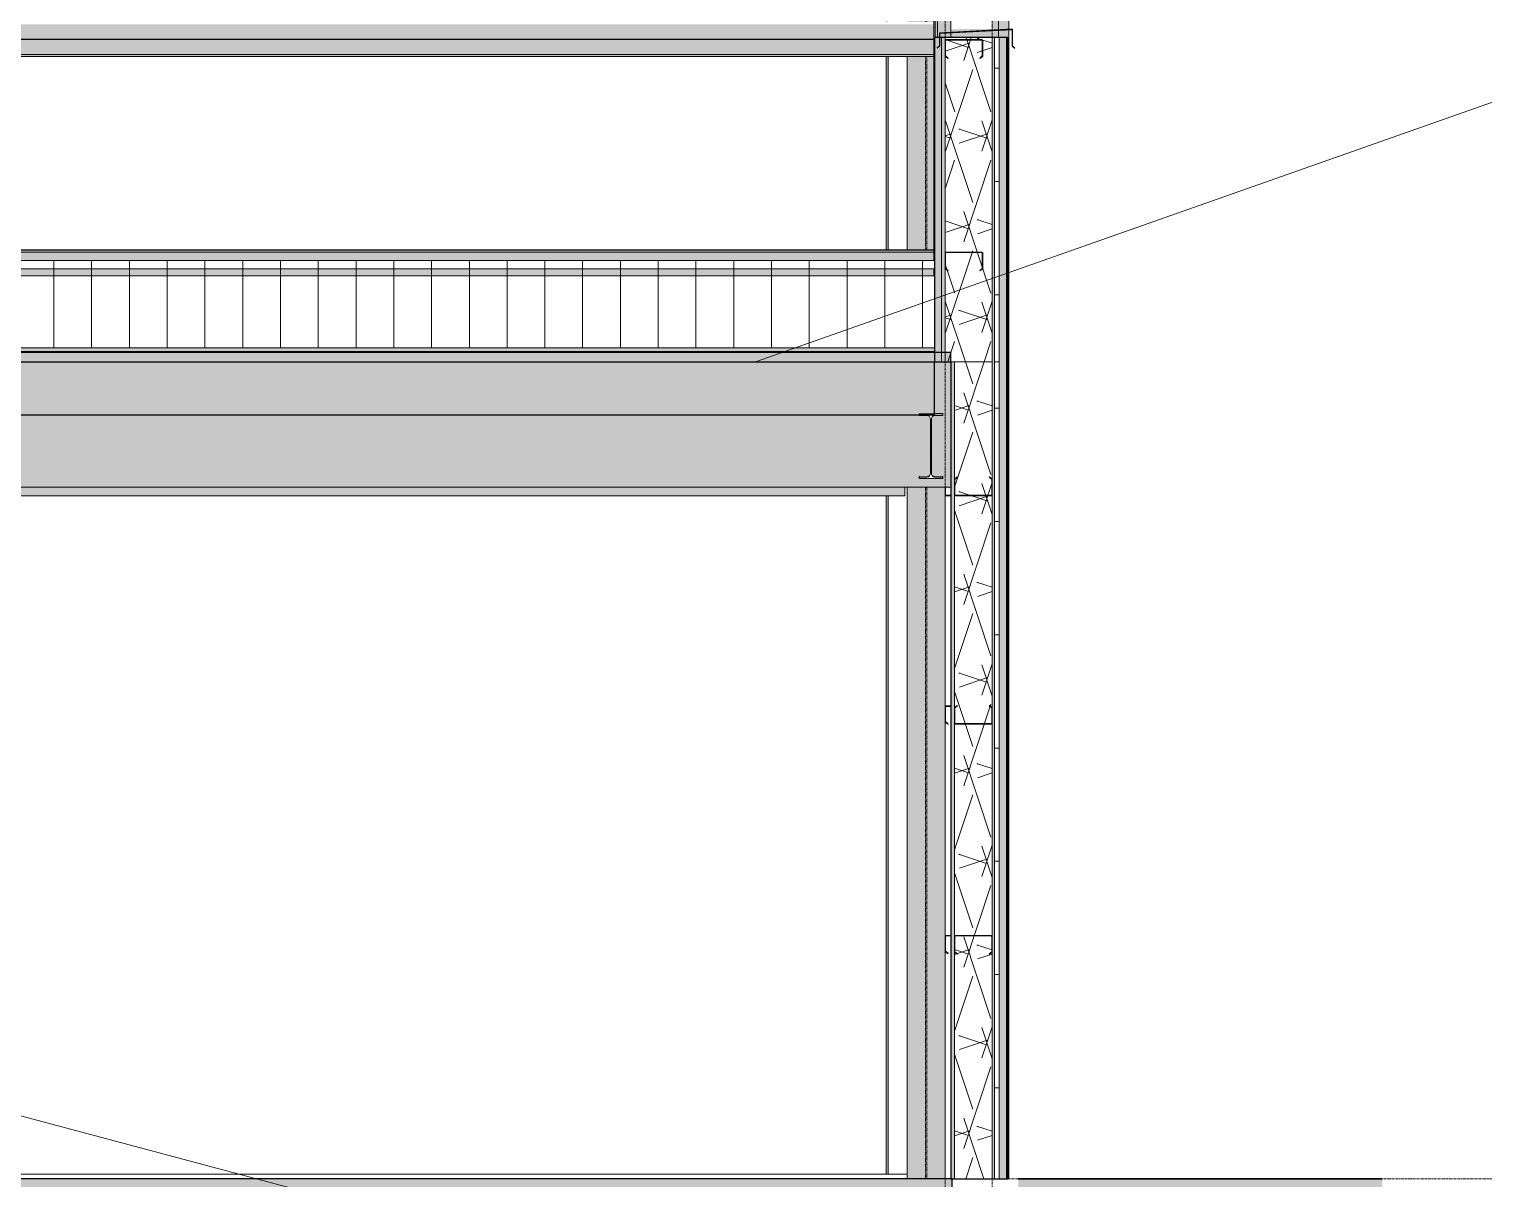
# Model space of a CAD drawing. Header units: inches. Extents: x -23445 to -32, y -314 to 853.
# Drawn here: x -1173.9 to -865.8, y 0 to 243.5 of the extents above; entities that cross this region are included whole.
import ezdxf

# ---------------------------------------------------------------- set-up
doc = ezdxf.new("R2010")
doc.units = ezdxf.units.IN
doc.header["$MEASUREMENT"] = 0
doc.linetypes.add('Grid Line 1_2_', pattern=[0.875, 0.5, -0.125, 0.125, -0.125])
doc.linetypes.add('Hidden 1_8_', pattern=[0.1875, 0.125, -0.0625])
for name, color, linetype, lineweight in [('A-ANNO-IDEN', 131, 'Continuous', 9), ('A-CLNG', 13, 'Continuous', 9), ('A-CLNG-PATT', 13, 'Continuous', 9), ('A-FLOR', 192, 'Continuous', 9), ('A-FLOR-LEVL', 51, 'Continuous', 9), ('A-FLOR-PATT', 8, 'Continuous', 25), ('A-GLAZ-CWMG', 51, 'Continuous', 9), ('A-ROOF', 132, 'Continuous', 9), ('A-ROOF-PATT', 132, 'Continuous', 9), ('A-WALL', 113, 'Continuous', 9), ('A-WALL-PATT', 111, 'Continuous', 25), ('C-TOPO', 7, 'Continuous', 9), ('I-WALL', 2, 'Continuous', 9), ('S-BEAM', 12, 'Continuous', 9), ('S-COLS', 52, 'Continuous', 9), ('S-GRID', 1, 'Continuous', 9)]:
    doc.layers.add(name, color=color, linetype=linetype, lineweight=lineweight)
pattern_1 = [(45, (-5032.996, 67.247), (-19.00703, 19.00703), []), (45, (-5032.996, 96.047), (-19.00703, 19.00703), [])]
pattern_2 = [(0, (-5032.996, 67.247), (0, 24), []), (90, (-5032.996, 67.247), (-24, 1e-15), [])]
pattern_3 = [(161.57, (-5032.036, 68.207), (-7.6802237, -0.0009796), [0, -54.643, 6.067, 0]), (18.43, (-5033.956, 68.207), (-7.6802237, 0.0009796), [0, -54.643, 6.067, 0]), (108.43, (-5032.036, 68.207), (3.8382953, -19.2013653), [18.211, -42.499]), (71.57, (-5033.956, 68.207), (3.8382953, 19.2013653), [18.211, -42.499])]

# ---------------------------------------------------------------- blocks, each defined once
blk = doc.blocks.new('Struct_Xcel_Sports Complex_rvt-5-Building Section - East_West looking South _ Fieldhouse')
at = {"layer": 'A-FLOR-PATT', "lineweight": 9}
h = blk.add_hatch(dxfattribs=at)
h.set_pattern_fill('FP_63', style=0, pattern_type=2)
h.set_pattern_definition([(50, (-5032.996, 67.247), (55.0854, -4.81984), [5.76, -63.36]), (355, (-5032.996, 67.247), (-10.65569, 57.76853), [4.608, -50.688]), (100.451, (-5028.406, 66.846), (44.42947, 52.94866), [4.895, -53.848]), (46.184, (-5032.996, 82.61), (81.96444, -12.71212), [8.64, -95.04]), (96.636, (-5026.166, 81.55), (71.7815, 74.81238), [7.343, -80.772]), (351.184, (-5033, 82.61), (71.78195, 74.81243), [6.912, -76.032]), (21, (-5025.316, 78.767), (45.84207, -30.92146), [5.76, -63.36]), (326, (-5025.316, 78.767), (18.68706, 55.69148), [4.608, -50.688]), (71.451, (-5021.496, 76.19), (64.52891, 24.77011), [4.895, -53.848]), (37.5, (-5032.996, 67.247), (0.933895, 25.566816), [2.534, -47.539, 2.534, -48.922, -50.88]), (37.5, (-5032.996, 67.247), (0.933895, 25.566816), [-101.53, 2.534, -48.346]), (7.5, (-5032.996, 67.247), (20.20404, 30.291303), [2.534, -26.803, 2.534, -46.387, -19.392]), (7.5, (-5032.996, 67.247), (20.20404, 30.291303), [-78.259, 2.534, -16.858]), (327.5, (-5050.123, 67.247), (40.997785, -1.732403), [2.534, -16.666, 2.534, -57.37, -79.488]), (327.5, (-5050.123, 67.247), (40.997785, -1.732403), [-79.104, 2.534, -76.954]), (317.5, (-5057.803, 67.247), (44.788883, 7.68784), [2.534, -22.426, 2.534, -37.248, -56.448]), (317.5, (-5057.803, 67.247), (44.788883, 7.68784), [-64.742, 2.534, -53.914])])
h.paths.add_polyline_path([(24152.19, -6), (26272.89, -6), (26272.89, 0), (22066.14, 0), (22066.14, -6), (23875.71, -6)], flags=0)
at = {"layer": 'A-FLOR', "color": 250, "lineweight": 25}
for p, q in [((26272.89, 0), (22066.14, 0)), ((26272.89, -6), (26272.89, 0))]:
    blk.add_line(p, q, dxfattribs=at)
blk = doc.blocks.new('W-Wide Flange - W14X22-1401465-Building Section - East_West looking South _ Fieldhouse')
at = {"layer": 'S-BEAM'}
h = blk.add_hatch(dxfattribs=at)
h.set_pattern_fill('FP_52', color=256, style=0, pattern_type=2)
h.set_pattern_definition(pattern_1)
h.paths.add_polyline_path([(26265.89, 148.33), (26270.89, 148.33), (26270.89, 148.66), (26265.89, 148.66)], flags=0)
h.paths.add_polyline_path([(26268.94, 148.68), (26268.92, 148.73), (26268.66, 148.94), (26268.52, 149.23), (26268.51, 149.76), (26268.58, 161.29), (26268.78, 161.54), (26268.94, 161.68), (26267.86, 161.63), (26268.12, 161.43), (26268.26, 161.14), (26268.28, 160.97), (26268.2, 149.07), (26268, 148.82), (26267.71, 148.68)], flags=0)
h.paths.add_polyline_path([(26269.23, 161.7), (26270.89, 161.7), (26270.89, 162.04), (26265.89, 162.04), (26265.89, 161.7), (26268.94, 161.7)], flags=0)
for points in [[(26269.14, 162.04), (26270.89, 162.04), (26270.89, 162.21), (26269.14, 162.21)], [(26265.89, 148.66), (26267.55, 148.68), (26267.55, 148.83), (26265.89, 148.83), (26265.89, 148.68)], [(26267.55, 148.66), (26267.91, 148.76), (26268.18, 149.03), (26268.26, 149.23), (26268.18, 149.2), (26267.91, 148.93), (26267.66, 148.84), (26267.55, 148.83), (26267.55, 148.68)], [(26269.23, 148.66), (26269.23, 148.83), (26268.86, 148.94), (26268.6, 149.2), (26268.53, 149.21), (26268.72, 148.88), (26268.94, 148.73), (26269.07, 148.68)], [(26269.23, 148.66), (26270.89, 148.68), (26270.89, 148.83), (26269.23, 148.83), (26269.23, 148.68)]]:
    blk.add_hatch(color=256, dxfattribs=at).paths.add_polyline_path(points, flags=0)
at = {"layer": 'S-BEAM', "lineweight": 15}
for p, q in [((26270.89, 162.04), (26265.89, 162.04)), ((26265.89, 162.04), (26265.89, 161.7)), ((26265.89, 161.7), (26267.55, 161.7)), ((26268.28, 160.97), (26268.28, 149.39)), ((26268.51, 149.39), (26268.51, 160.97)), ((26269.23, 161.7), (26270.89, 161.7)), ((26270.89, 161.7), (26270.89, 162.04)), ((26267.55, 148.66), (26265.89, 148.66)), ((26265.89, 148.66), (26265.89, 148.33)), ((26265.89, 148.33), (26270.89, 148.33)), ((26270.89, 148.66), (26269.23, 148.66)), ((26270.89, 148.33), (26270.89, 148.66))]:
    blk.add_line(p, q, dxfattribs=at)
at = {"layer": 'S-BEAM'}
for p, q in [((26270.89, 162.04), (26270.89, 162.21)), ((26265.89, 148.83), (26265.89, 148.66)), ((26270.89, 148.66), (26270.89, 148.83))]:
    blk.add_line(p, q, dxfattribs=at)
at = {"layer": 'S-BEAM', "lineweight": 15, "flags": 128}
for points in [[(26267.55, 161.7), (26267.71, 161.68), (26267.86, 161.63), (26268, 161.54), (26268.12, 161.43), (26268.2, 161.29), (26268.26, 161.14), (26268.28, 160.97)], [(26268.51, 160.97), (26268.52, 161.14), (26268.58, 161.29), (26268.66, 161.43), (26268.78, 161.54), (26268.92, 161.63), (26269.07, 161.68), (26269.23, 161.7)], [(26268.28, 149.39), (26268.26, 149.23), (26268.2, 149.07), (26268.12, 148.94), (26268, 148.82), (26267.86, 148.73), (26267.71, 148.68), (26267.55, 148.66)], [(26269.23, 148.66), (26269.07, 148.68), (26268.92, 148.73), (26268.78, 148.82), (26268.66, 148.94), (26268.58, 149.07), (26268.52, 149.23), (26268.51, 149.39)]]:
    blk.add_lwpolyline(points, dxfattribs=at)
blk = doc.blocks.new('Girt_C - 8_D-1409812-Building Section - East_West looking South _ Fieldhouse')
at = {"layer": 'S-BEAM'}
h = blk.add_hatch(dxfattribs=at)
h.set_pattern_fill('FP_52', color=256, style=0, pattern_type=2)
h.set_pattern_definition(pattern_1)
h.paths.add_polyline_path([(26280.81, 47.57), (26281.39, 48.05), (26281.39, 51.37), (26281.28, 51.37), (26281.28, 48.11), (26280.74, 47.66)], flags=0)
h.paths.add_polyline_path([(26273.96, 47.57), (26274.04, 47.66), (26273.5, 48.11), (26273.5, 51.37), (26273.39, 51.37), (26273.39, 48.05)], flags=0)
h.paths.add_polyline_path([(26281.2, 51.45), (26281.2, 51.55), (26273.58, 51.55), (26273.58, 51.45), (26277.58, 51.45)], flags=0)
at = {"layer": 'S-BEAM', "lineweight": 15}
for p, q in [((26273.39, 51.37), (26273.39, 48.05)), ((26273.5, 48.11), (26273.5, 51.37)), ((26281.2, 51.55), (26273.58, 51.55)), ((26273.58, 51.45), (26281.2, 51.45)), ((26281.28, 51.37), (26281.28, 48.11)), ((26281.39, 48.05), (26281.39, 51.37)), ((26273.39, 48.05), (26273.96, 47.57)), ((26274.04, 47.66), (26273.5, 48.11)), ((26273.96, 47.57), (26274.04, 47.66)), ((26281.28, 48.11), (26280.74, 47.66)), ((26280.74, 47.66), (26280.81, 47.57)), ((26280.81, 47.57), (26281.39, 48.05))]:
    blk.add_line(p, q, dxfattribs=at)
for centre, radius, start, end in [((26273.58, 51.37), 0.188, 90, 180), ((26273.58, 51.37), 0.0782, 90, 177.8773), ((26281.2, 51.37), 0.187, 360, 90), ((26281.2, 51.37), 0.0782, 3.0424, 90)]:
    blk.add_arc(centre, radius, start, end, dxfattribs=at)
blk = doc.blocks.new('Girt_C - 8_D-1405484-Building Section - East_West looking South _ Fieldhouse')
at = {"layer": 'S-BEAM'}
h = blk.add_hatch(dxfattribs=at)
h.set_pattern_fill('FP_52', color=256, style=0, pattern_type=2)
h.set_pattern_definition(pattern_1)
h.paths.add_polyline_path([(26281.2, 96.32), (26281.2, 96.43), (26273.58, 96.43), (26273.58, 96.32), (26277.58, 96.32)], flags=0)
h.paths.add_polyline_path([(26273.5, 96.5), (26273.5, 99.77), (26274.04, 100.22), (26273.97, 100.3), (26273.39, 99.82), (26273.39, 96.51)], flags=0)
h.paths.add_polyline_path([(26281.28, 96.5), (26281.39, 96.51), (26281.39, 99.82), (26280.82, 100.3), (26280.75, 100.22), (26281.28, 99.77)], flags=0)
at = {"layer": 'S-BEAM', "lineweight": 15}
for p, q in [((26273.97, 100.3), (26273.39, 99.82)), ((26273.39, 99.82), (26273.39, 96.51)), ((26273.5, 99.77), (26274.04, 100.22)), ((26273.5, 96.5), (26273.5, 99.77)), ((26274.04, 100.22), (26273.97, 100.3)), ((26280.82, 100.3), (26280.75, 100.22)), ((26280.75, 100.22), (26281.28, 99.77)), ((26281.39, 99.82), (26280.82, 100.3)), ((26281.28, 99.77), (26281.28, 96.5)), ((26281.39, 96.51), (26281.39, 99.82)), ((26281.2, 96.43), (26273.58, 96.43)), ((26273.58, 96.32), (26281.2, 96.32))]:
    blk.add_line(p, q, dxfattribs=at)
for centre, radius, start, end in [((26273.58, 96.51), 0.187, 180, 270), ((26273.58, 96.51), 0.0782, 183.0424, 270), ((26281.2, 96.51), 0.188, 270, 0), ((26281.2, 96.51), 0.0782, 270, 357.8773)]:
    blk.add_arc(centre, radius, start, end, dxfattribs=at)
blk = doc.blocks.new('Rectangular Mullion - Profile_Polycarbonate_Lower-1125103-Building Section - East_West looking South _ Fieldhouse')
at = {"layer": 'A-GLAZ-CWMG'}
blk.add_hatch(color=256, dxfattribs=at).paths.add_polyline_path([(26269.02, 191.28), (26268.94, 192.73), (22782.51, 192.73), (22782.51, 191.28), (26268.94, 191.28)], flags=0)
for p, q in [((22782.51, 192.73), (26269.02, 192.73)), ((22782.51, 191.28), (26269.02, 191.28)), ((26269.02, 192.73), (26269.02, 191.28))]:
    blk.add_line(p, q, dxfattribs=at)
blk = doc.blocks.new('Rectangular Mullion - Profile_Polycarbonate_Upper and left-1189760-Building Section - East_West looking South _ Fieldhouse')
at = {"layer": 'A-GLAZ-CWMG'}
h = blk.add_hatch(color=256, dxfattribs=at)
h.paths.add_polyline_path([(26284.88, 0), (26284.88, 243.39), (26282.75, 243.28), (26282.75, 241.75), (26284.7, 241.75), (26284.7, 0)], flags=0)
h.paths.add_polyline_path([(26282.75, 243.35), (26284.88, 243.5), (26284.88, 346.47), (26283.89, 346.46), (26283.89, 344.96), (26283.1, 344.88), (26283.1, 337.63), (26282.75, 337.63), (26282.75, 243.43)], flags=0)
for p, q in [((26284.88, 346.47), (26283.89, 346.47)), ((26284.88, 346.47), (26284.88, 243.46)), ((26282.75, 243.35), (26282.75, 337.63)), ((26282.75, 241.75), (26282.75, 243.29)), ((26284.88, 243.4), (26284.88, 0))]:
    blk.add_line(p, q, dxfattribs=at)
blk = doc.blocks.new('Girt_C - 8_D-1405608-Building Section - East_West looking South _ Fieldhouse')
at = {"layer": 'S-BEAM'}
h = blk.add_hatch(dxfattribs=at)
h.set_pattern_fill('FP_52', color=256, style=0, pattern_type=2)
h.set_pattern_definition(pattern_1)
h.paths.add_polyline_path([(26271.97, 237.31), (26272.04, 237.4), (26271.5, 237.85), (26271.5, 241.11), (26271.39, 241.11), (26271.39, 237.8)], flags=0)
h.paths.add_polyline_path([(26278.82, 237.31), (26279.39, 237.8), (26279.39, 241.11), (26279.28, 241.11), (26279.28, 237.85), (26278.75, 237.4)], flags=0)
h.paths.add_polyline_path([(26277.58, 241.19), (26279.2, 241.19), (26279.2, 241.3), (26271.58, 241.3), (26271.58, 241.19)], flags=0)
at = {"layer": 'S-BEAM', "lineweight": 15}
for p, q in [((26271.39, 241.11), (26271.39, 237.8)), ((26271.5, 237.85), (26271.5, 241.11)), ((26279.2, 241.3), (26271.58, 241.3)), ((26271.58, 241.19), (26279.2, 241.19)), ((26279.28, 241.11), (26279.28, 237.85)), ((26279.39, 237.8), (26279.39, 241.11)), ((26271.39, 237.8), (26271.97, 237.31)), ((26272.04, 237.4), (26271.5, 237.85)), ((26271.97, 237.31), (26272.04, 237.4)), ((26279.28, 237.85), (26278.75, 237.4)), ((26278.75, 237.4), (26278.82, 237.31)), ((26278.82, 237.31), (26279.39, 237.8))]:
    blk.add_line(p, q, dxfattribs=at)
for centre, radius, start, end in [((26271.58, 241.11), 0.188, 90, 180), ((26271.58, 241.11), 0.0782, 90, 176.9576), ((26279.2, 241.11), 0.188, 0, 90), ((26279.2, 241.11), 0.0782, 2.1227, 90)]:
    blk.add_arc(centre, radius, start, end, dxfattribs=at)
blk = doc.blocks.new('Girt_C - 8_D-1405607-Building Section - East_West looking South _ Fieldhouse')
at = {"layer": 'S-BEAM'}
h = blk.add_hatch(dxfattribs=at)
h.set_pattern_fill('FP_52', color=256, style=0, pattern_type=2)
h.set_pattern_definition(pattern_1)
h.paths.add_polyline_path([(26271.97, 192.31), (26272.04, 192.4), (26271.5, 192.85), (26271.5, 196.11), (26271.39, 196.11), (26271.39, 192.8)], flags=0)
h.paths.add_polyline_path([(26278.82, 192.31), (26279.39, 192.8), (26279.39, 196.11), (26279.28, 196.11), (26279.28, 192.85), (26278.75, 192.4)], flags=0)
h.paths.add_polyline_path([(26279.2, 196.19), (26279.2, 196.3), (26271.58, 196.3), (26271.58, 196.19), (26277.58, 196.19)], flags=0)
at = {"layer": 'S-BEAM', "lineweight": 15}
for p, q in [((26271.39, 196.11), (26271.39, 192.8)), ((26271.5, 192.85), (26271.5, 196.11)), ((26279.2, 196.3), (26271.58, 196.3)), ((26271.58, 196.19), (26279.2, 196.19)), ((26279.28, 196.11), (26279.28, 192.85)), ((26279.39, 192.8), (26279.39, 196.11)), ((26271.39, 192.8), (26271.97, 192.31)), ((26272.04, 192.4), (26271.5, 192.85)), ((26271.97, 192.31), (26272.04, 192.4)), ((26279.28, 192.85), (26278.75, 192.4)), ((26278.75, 192.4), (26278.82, 192.31)), ((26278.82, 192.31), (26279.39, 192.8))]:
    blk.add_line(p, q, dxfattribs=at)
for centre, radius, start, end in [((26271.58, 196.11), 0.188, 90, 180), ((26271.58, 196.11), 0.0782, 90, 176.9576), ((26279.2, 196.11), 0.188, 0, 90), ((26279.2, 196.11), 0.0782, 2.1227, 90)]:
    blk.add_arc(centre, radius, start, end, dxfattribs=at)
blk = doc.blocks.new('Girt_C - 8_D-1411125-Building Section - East_West looking South _ Fieldhouse')
at = {"layer": 'S-BEAM', "lineweight": 15}
for p, q in [((26273.96, 148.67), (26273.39, 148.19)), ((26273.39, 148.19), (26273.39, 144.88)), ((26273.5, 148.14), (26274.04, 148.59)), ((26273.5, 144.87), (26273.5, 148.14)), ((26274.04, 148.59), (26273.96, 148.67)), ((26280.81, 148.67), (26280.74, 148.59)), ((26280.74, 148.59), (26281.28, 148.14)), ((26281.39, 148.19), (26280.81, 148.67)), ((26281.28, 148.14), (26281.28, 144.87)), ((26281.39, 144.88), (26281.39, 148.19)), ((26281.2, 144.8), (26273.58, 144.8)), ((26273.58, 144.69), (26281.2, 144.69))]:
    blk.add_line(p, q, dxfattribs=at)
for centre, radius, start, end in [((26273.58, 144.88), 0.188, 180, 270), ((26273.58, 144.88), 0.0782, 182.1227, 270), ((26281.2, 144.88), 0.188, 270, 0), ((26281.2, 144.88), 0.0782, 270, 356.9576)]:
    blk.add_arc(centre, radius, start, end, dxfattribs=at)
blk = doc.blocks.new('Girt_Z - 10_D-1472864-Building Section - East_West looking South _ Fieldhouse')
at = {"layer": 'S-BEAM'}
for points in [[(24912.49, 196.26), (26269.02, 196.26), (26268.94, 196.71), (22791.39, 196.71), (22791.39, 196.26), (24843.37, 196.26)], [(24912.49, 194.5), (26269.02, 194.5), (26268.94, 196.26), (22791.39, 196.26), (22791.39, 194.5), (24843.37, 194.5)]]:
    blk.add_hatch(color=256, dxfattribs=at).paths.add_polyline_path(points, flags=0)
for p, q in [((26268.94, 196.79), (22791.39, 196.79)), ((26268.94, 196.71), (22791.39, 196.71)), ((26268.94, 196.26), (22791.39, 196.26))]:
    blk.add_line(p, q, dxfattribs=at)
blk = doc.blocks.new('Girt_Z - 10_D-V208-Building Section - East_West looking South _ Fieldhouse')
at = {"layer": 'S-BEAM'}
for points in [[(22791.39, 241.37), (26269.02, 241.37), (26269.02, 244.51), (22791.39, 244.51)], [(22791.39, 241.11), (26269.02, 241.11), (26268.94, 241.3), (22791.39, 241.24)], [(24739.69, 238.17), (26269.02, 238.17), (26268.94, 241.11), (22791.39, 241.11), (22791.39, 238.17), (24705.13, 238.17)], [(24739.69, 237.69), (26269.02, 237.69), (26268.94, 238.17), (22791.39, 238.17), (22791.39, 237.69), (24705.13, 237.69)]]:
    blk.add_hatch(color=256, dxfattribs=at).paths.add_polyline_path(points, flags=0)
for p, q in [((26268.94, 241.37), (22791.39, 241.37)), ((26268.94, 241.3), (22791.39, 241.3)), ((22791.39, 238.17), (26268.94, 238.17)), ((26268.94, 237.69), (22791.39, 237.69))]:
    blk.add_line(p, q, dxfattribs=at)
blk = doc.blocks.new('Girt_Z - 10_D-1223970-Building Section - East_West looking South _ Fieldhouse')
at = {"layer": 'S-BEAM'}
h = blk.add_hatch(color=256, dxfattribs=at)
h.paths.add_polyline_path([(26271.39, 144.69), (26272.64, 144.69), (26272.64, 144.8), (26271.58, 144.8)], flags=0)
h.paths.add_polyline_path([(26271.39, 144.69), (26271.5, 144.88), (26271.44, 146.5), (26271.39, 146.5), (26271.39, 144.88)], flags=0)
for p, q in [((26271.39, 146.5), (26271.39, 144.69)), ((26271.5, 144.87), (26271.5, 146.5)), ((26271.39, 144.69), (26272.64, 144.69)), ((26272.64, 144.8), (26271.58, 144.8))]:
    blk.add_line(p, q, dxfattribs=at)
blk.add_arc((26271.58, 144.88), 0.0782, 183.0424, 270, dxfattribs=at)
blk = doc.blocks.new('Girt_C - 10_D-1401468-Building Section - East_West looking South _ Fieldhouse')
at = {"layer": 'S-BEAM'}
for points in [[(25940.63, 144.88), (26262.89, 144.88), (26262.89, 146.5), (25742.02, 146.5), (25742.02, 144.88), (25931.99, 144.88)], [(25975.19, 144.69), (26262.89, 144.71), (26262.89, 144.88), (25742.02, 144.8), (25742.02, 144.69), (25966.55, 144.69)]]:
    blk.add_hatch(color=256, dxfattribs=at).paths.add_polyline_path(points, flags=0)
for p, q in [((26262.89, 146.5), (26262.89, 144.88)), ((26262.89, 144.88), (26262.89, 144.69)), ((25742.02, 144.69), (26262.89, 144.69))]:
    blk.add_line(p, q, dxfattribs=at)
blk = doc.blocks.new('Rectangular Mullion - Profile_Polycarbonate_right-1125060-Building Section - East_West looking South _ Fieldhouse')
at = {"layer": 'A-GLAZ-CWMG'}
for points in [[(26269.14, 194.5), (26269.14, 241.75), (26269.27, 241.75), (26269.27, 245.79), (26269.02, 245.79), (26269.02, 194.5)], [(26269.27, 241.75), (26269.81, 241.75), (26269.81, 245.79), (26269.27, 245.79), (26269.27, 242.53)]]:
    blk.add_hatch(color=256, dxfattribs=at).paths.add_polyline_path(points, flags=0)
h = blk.add_hatch(color=256, dxfattribs=at)
h.paths.add_polyline_path([(26269.81, 241.75), (26270.2, 241.75), (26270.27, 242.69), (26272.64, 242.82), (26272.64, 245.79), (26269.81, 245.79), (26269.81, 242.53)], flags=0)
h.paths.add_polyline_path([(26272.64, 241.75), (26272.64, 242.75), (26270.27, 242.63), (26270.27, 241.75), (26271.39, 241.75)], flags=0)
for p, q in [((26269.02, 245.79), (26269.27, 245.79)), ((26269.02, 194.5), (26269.02, 245.79)), ((26269.27, 245.79), (26269.81, 245.79)), ((26269.27, 241.75), (26269.27, 245.79)), ((26269.81, 245.79), (26272.64, 245.79)), ((26269.81, 241.75), (26269.81, 245.79)), ((26272.64, 242.81), (26272.64, 245.79)), ((26272.64, 241.75), (26272.64, 242.75))]:
    blk.add_line(p, q, dxfattribs=at)
blk = doc.blocks.new('Girt_Z - 10_D-1239982-Building Section - East_West looking South _ Fieldhouse')
at = {"layer": 'S-BEAM'}
h = blk.add_hatch(color=256, dxfattribs=at)
h.paths.add_polyline_path([(26271.96, 96.32), (26272.04, 96.41), (26271.5, 96.86), (26271.5, 100), (26271.39, 100.18), (26271.39, 96.8)], flags=0)
h.paths.add_polyline_path([(26272.64, 100.07), (26272.64, 100.18), (26271.39, 100.18), (26271.58, 100.07)], flags=0)
for p, q in [((26272.64, 100.18), (26271.39, 100.18)), ((26271.39, 100.18), (26271.39, 96.8)), ((26271.5, 96.86), (26271.5, 100)), ((26271.58, 100.07), (26272.64, 100.07)), ((26271.39, 96.8), (26271.96, 96.32)), ((26272.04, 96.41), (26271.5, 96.86)), ((26271.96, 96.32), (26272.04, 96.41))]:
    blk.add_line(p, q, dxfattribs=at)
blk.add_arc((26271.58, 99.99), 0.0782, 90, 176.9576, dxfattribs=at)
blk = doc.blocks.new('Girt_Z - 10_D-1236892-Building Section - East_West looking South _ Fieldhouse')
at = {"layer": 'S-BEAM'}
h = blk.add_hatch(color=256, dxfattribs=at)
h.paths.add_polyline_path([(26271.96, 47.7), (26272.04, 47.78), (26271.5, 48.23), (26271.5, 51.37), (26271.39, 51.55), (26271.39, 48.18)], flags=0)
h.paths.add_polyline_path([(26272.64, 51.45), (26272.64, 51.55), (26271.39, 51.55), (26271.58, 51.45)], flags=0)
for p, q in [((26272.64, 51.55), (26271.39, 51.55)), ((26271.39, 51.55), (26271.39, 48.18)), ((26271.5, 48.23), (26271.5, 51.37)), ((26271.58, 51.45), (26272.64, 51.45)), ((26271.39, 48.18), (26271.96, 47.7)), ((26272.04, 47.78), (26271.5, 48.23)), ((26271.96, 47.7), (26272.04, 47.78))]:
    blk.add_line(p, q, dxfattribs=at)
blk.add_arc((26271.58, 51.37), 0.0782, 90, 176.9576, dxfattribs=at)
blk = doc.blocks.new('W-Wide Flange-Column - B1_L-1389336-Building Section - East_West looking South _ Fieldhouse')
at = {"layer": 'S-COLS', "linetype": 'Hidden 1_8_'}
for p, q in [((26267.23, 293.29), (26267.23, 333.22)), ((26267.55, 333.22), (26267.55, 293.29)), ((26267.23, 245.04), (26267.23, 285.94)), ((26267.55, 285.94), (26267.55, 245.04)), ((26267.23, 196.79), (26267.23, 237.69)), ((26267.55, 237.69), (26267.55, 196.79)), ((26267.23, 0), (26267.23, 146.5)), ((26267.55, 146.5), (26267.55, 0))]:
    blk.add_line(p, q, dxfattribs=at)

msp = doc.modelspace()

# ---------------------------------------------------------------- hatches: boundary and pattern name
at = {"layer": 'A-CLNG-PATT'}
h = msp.add_hatch(dxfattribs=at)
h.set_pattern_fill('FP_59', color=256, style=0, pattern_type=2)
h.set_pattern_definition(pattern_3)
h.paths.add_polyline_path([(-991, 161.85), (-982.16, 161.85), (-982.16, 172.98), (-4452.41, 172.98), (-4452.41, 161.85), (-1025.56, 161.85)], flags=0)
at = {"layer": 'A-CLNG-PATT', "lineweight": 5}
msp.add_hatch(color=256, dxfattribs=at).paths.add_polyline_path([(-991, 172.98), (-4440.16, 173.05), (-4440.16, 173.15), (-4440.6, 173.15), (-4440.6, 172.98), (-1025.56, 172.98)], flags=0)
at = {"layer": 'A-ROOF'}
msp.add_hatch(color=256, dxfattribs=at).paths.add_polyline_path([(-991, 173.05), (-978.66, 173.05), (-978.66, 175.05), (-4440.16, 175.05), (-4440.16, 173.05), (-1025.56, 173.05)], flags=0)
at = {"layer": 'A-ROOF-PATT'}
h = msp.add_hatch(dxfattribs=at)
h.set_pattern_fill('FP_56', color=256, style=0, pattern_type=2)
h.set_pattern_definition([(90, (-27251.002, 1105.644), (-16.082, 1e-15), [])])
h.paths.add_polyline_path([(-982.16, 175.05), (-982.16, 175.22), (-4440.16, 175.22), (-4440.16, 175.05), (-991, 175.05)], flags=0)
at = {"layer": 'A-WALL', "lineweight": 5}
h = msp.add_hatch(color=256, dxfattribs=at)
h.paths.add_polyline_path([(-978.66, 146.25), (-978.66, 146.5), (-979.8, 146.5), (-979.8, 146.25)], flags=0)
h.paths.add_polyline_path([(-978.66, 241.75), (-968.55, 241.75), (-968.55, 243.28), (-978.66, 242.69), (-978.66, 242.53)], flags=0)
h.paths.add_polyline_path([(-978.66, 242.82), (-968.55, 243.35), (-968.55, 337.63), (-969.91, 337.63), (-969.97, 243.55), (-978.66, 243.5), (-978.66, 243.43)], flags=0)
h.paths.add_polyline_path([(-979.91, 245.79), (-973.53, 245.79), (-973.53, 289.44), (-977.91, 289.36), (-977.91, 285.94), (-979.91, 285.94), (-979.91, 252.3)], flags=0)
h.paths.add_polyline_path([(-973.53, 289.55), (-973.53, 333.22), (-979.91, 333.22), (-979.91, 293.29), (-977.91, 293.21), (-977.91, 289.55), (-973.72, 289.55)], flags=0)
h.paths.add_polyline_path([(-968.55, 344.88), (-968.55, 344.96), (-969.91, 344.88)], flags=0)
at = {"layer": 'A-WALL'}
for points in [[(-965.14, 239.46), (-965.1, 239.5), (-965.6, 240), (-965.6, 243.5), (-981.1, 242.69), (-981.1, 240), (-981.04, 239.97), (-981.04, 242.63), (-965.66, 243.43), (-965.66, 239.97)], [(-966.91, 173.05), (-966.6, 173.05), (-966.6, 241.75), (-966.91, 241.75), (-966.91, 174.18)], [(-966.91, 0), (-966.6, 0), (-966.6, 173.05), (-966.91, 173.05), (-966.91, 37.46)]]:
    msp.add_hatch(color=256, dxfattribs=at).paths.add_polyline_path(points, flags=0)
at = {"layer": 'A-WALL', "lineweight": 5}
for points in [[(-980.66, 173.05), (-980.66, 241.75), (-981.04, 241.75), (-981.04, 239.97), (-981.1, 240), (-981.1, 241.75), (-982.16, 241.75), (-982.16, 173.05)], [(-980.66, 173.05), (-979.91, 173.05), (-979.91, 241.75), (-980.66, 241.75), (-980.66, 174.18)], [(-969.91, 173.05), (-969.41, 173.05), (-969.41, 241.75), (-969.91, 241.75), (-969.91, 174.18)], [(-968.41, 173.05), (-966.91, 173.05), (-966.91, 241.75), (-968.41, 241.75), (-968.41, 174.18)], [(-978.66, 0), (-977.91, 0), (-977.91, 173.05), (-978.66, 173.05), (-978.66, 37.46)], [(-969.91, 0), (-969.41, 0), (-969.41, 173.05), (-969.91, 173.05), (-969.91, 37.46)], [(-968.41, 0), (-966.91, 0), (-966.91, 173.05), (-968.41, 173.05), (-968.41, 37.46)]]:
    msp.add_hatch(color=256, dxfattribs=at).paths.add_polyline_path(points, flags=0)
at = {"layer": 'A-WALL-PATT', "lineweight": 9}
h = msp.add_hatch(dxfattribs=at)
h.set_pattern_fill('FP_59', color=256, style=0, pattern_type=2)
h.set_pattern_definition(pattern_3)
h.paths.add_polyline_path([(-977.91, 173.05), (-969.91, 173.05), (-969.91, 241.75), (-979.91, 241.75), (-979.91, 173.05), (-978.66, 173.05)], flags=0)
h = msp.add_hatch(dxfattribs=at)
h.set_pattern_fill('FP_58', color=256, style=0, pattern_type=2)
h.set_pattern_definition(pattern_2)
h.paths.add_polyline_path([(-969.41, 173.05), (-968.41, 173.05), (-968.41, 241.75), (-969.41, 241.75), (-969.41, 174.18)], flags=0)
h = msp.add_hatch(dxfattribs=at)
h.set_pattern_fill('FP_64', color=256, style=0, pattern_type=2)
h.set_pattern_definition([(90, (-976.67, 0), (-8, 5e-16), [])])
h.paths.add_polyline_path([(-4452.66, 186.22), (-4464.91, 185.71), (-4464.91, 185.58), (-4452.66, 186.1)], flags=0)
h.paths.add_polyline_path([(-1647.63, 176), (-982.16, 176), (-982.16, 194.5), (-4464.91, 194.5), (-4464.91, 187.71), (-4440.6, 188.72), (-4440.6, 186.72), (-4451.91, 186.22), (-4440.6, 186.22), (-4440.6, 176), (-1682.19, 176)], flags=0)
h = msp.add_hatch(dxfattribs=at)
h.set_pattern_fill('FP_55', color=256, style=0, pattern_type=2)
h.set_pattern_definition([(90, (-1994.29, 1159.75), (-193, -193), [48, -145]), (180, (-1994.29, 1159.75), (-2e-14, -193), [96.25, -96.75]), (270, (-2090.53, 1207.75), (-193, -193), [48, -145]), (180, (-1994.29, 1207.75), (-2e-14, -193), [96.25, -96.75]), (270, (-2090.78, 1207.75), (-193, -193), [48, -145]), (180, (-2090.78, 1207.75), (-2e-14, -193), [96.25, -96.75]), (90, (-2187.03, 1159.75), (-193, -193), [48, -145]), (180, (-2090.78, 1159.75), (-2e-14, -193), [96.25, -96.75]), (90, (-2042.29, 1208), (-193, -193), [48, -145]), (180, (-1994.04, 1208), (-2e-14, -193), [48.25, -144.75]), (180, (-1994.04, 1256), (-2e-14, -193), [48.25, -144.75]), (90, (-2138.78, 1208), (-193, -193), [48, -145]), (180, (-2042.54, 1208), (-2e-14, -193), [96.25, -96.75]), (270, (-2042.54, 1256), (-193, -193), [48, -145]), (180, (-2042.54, 1256), (-2e-14, -193), [96.25, -96.75]), (180, (-2139.03, 1208), (-2e-14, -193), [48, -145]), (270, (-2139.03, 1256), (-193, -193), [48, -145]), (180, (-2139.03, 1256), (-2e-14, -193), [48, -145]), (90, (-1994.29, 1256.25), (-193, -193), [48, -145]), (180, (-1994.29, 1256.25), (-2e-14, -193), [96.25, -96.75]), (270, (-2090.53, 1304.25), (-193, -193), [48, -145]), (180, (-1994.29, 1304.25), (-2e-14, -193), [96.25, -96.75]), (270, (-2090.78, 1304.25), (-193, -193), [48, -145]), (180, (-2090.78, 1304.25), (-2e-14, -193), [96.25, -96.75]), (270, (-2187.03, 1304.25), (-193, -193), [48, -145]), (180, (-2090.78, 1256.25), (-2e-14, -193), [96.25, -96.75]), (90, (-2042.29, 1304.5), (-193, -193), [48, -145]), (180, (-1994.04, 1304.5), (-2e-14, -193), [48.25, -144.75]), (180, (-1994.04, 1352.5), (-2e-14, -193), [48.25, -144.75]), (90, (-2138.78, 1304.5), (-193, -193), [48, -145]), (180, (-2042.54, 1304.5), (-2e-14, -193), [96.25, -96.75]), (270, (-2042.54, 1352.5), (-193, -193), [48, -145]), (180, (-2042.54, 1352.5), (-2e-14, -193), [96.25, -96.75]), (180, (-2139.03, 1304.5), (-2e-14, -193), [48, -145]), (270, (-2139.03, 1352.5), (-193, -193), [48, -145]), (180, (-2139.03, 1352.5), (-2e-14, -193), [48, -145])])
h.paths.add_polyline_path([(-4469.91, 0), (-4451.91, 0), (-4451.91, 150.2), (-4450.91, 150.2), (-4450.91, 150.46), (-4449.32, 150.52), (-4449.07, 150.77), (-4449.02, 150.71), (-4448.75, 150.62), (-4448.67, 150.66), (-4448.38, 150.48), (-4447.79, 150.46), (-4446.92, 150.46), (-4446.93, 150.03), (-4447.16, 150.03), (-4447.16, 98.25), (-3009.79, 98.25), (-3009.79, 147.02), (-3010.41, 147.02), (-3010.41, 148.55), (-3009.79, 148.55), (-3009.79, 160.68), (-3010.41, 160.68), (-3010.41, 161.85), (-3293.91, 161.85), (-3293.91, 160.68), (-3295.84, 160.65), (-3296.2, 160.48), (-3296.45, 160.17), (-3296.54, 159.79), (-3296.45, 149.08), (-3296.32, 148.87), (-3295.99, 148.63), (-3295.65, 148.55), (-3293.91, 148.55), (-3293.91, 147.02), (-3299.91, 147.02), (-3299.91, 148.55), (-3297.83, 148.63), (-3297.6, 148.77), (-3297.36, 149.1), (-3297.29, 149.31), (-3297.31, 160), (-3297.48, 160.34), (-3297.79, 160.59), (-3298.18, 160.68), (-3299.91, 160.68), (-3299.91, 161.85), (-3583.41, 161.85), (-3583.41, 160.68), (-3585.34, 160.65), (-3585.7, 160.48), (-3585.95, 160.17), (-3586.04, 159.79), (-3585.95, 149.08), (-3585.82, 148.87), (-3585.49, 148.63), (-3585.15, 148.55), (-3583.41, 148.55), (-3583.41, 147.02), (-3589.41, 147.02), (-3589.41, 148.55), (-3587.33, 148.63), (-3587.1, 148.77), (-3586.86, 149.1), (-3586.79, 149.31), (-3586.81, 160), (-3586.98, 160.34), (-3587.29, 160.59), (-3587.68, 160.68), (-3589.41, 160.68), (-3589.41, 161.85), (-3872.91, 161.85), (-3872.91, 160.68), (-3874.84, 160.65), (-3875.2, 160.48), (-3875.45, 160.17), (-3875.54, 159.79), (-3875.45, 149.08), (-3875.32, 148.87), (-3874.99, 148.63), (-3874.65, 148.55), (-3872.91, 148.55), (-3872.91, 147.02), (-3878.91, 147.02), (-3878.91, 148.55), (-3876.83, 148.63), (-3876.6, 148.77), (-3876.36, 149.1), (-3876.29, 149.31), (-3876.31, 160), (-3876.48, 160.34), (-3876.79, 160.59), (-3877.18, 160.68), (-3878.91, 160.68), (-3878.91, 161.85), (-4162.41, 161.85), (-4162.41, 160.68), (-4164.34, 160.65), (-4164.7, 160.48), (-4164.95, 160.17), (-4165.04, 159.79), (-4164.95, 149.08), (-4164.82, 148.87), (-4164.49, 148.63), (-4164.15, 148.55), (-4162.41, 148.55), (-4162.41, 147.02), (-4168.41, 147.02), (-4168.41, 148.55), (-4166.33, 148.63), (-4166.1, 148.77), (-4165.86, 149.1), (-4165.79, 149.31), (-4165.81, 160), (-4165.98, 160.34), (-4166.29, 160.59), (-4166.68, 160.68), (-4168.41, 160.68), (-4168.41, 161.85), (-4452.41, 161.85), (-4452.41, 172.05), (-4452.66, 172.05), (-4452.66, 174.95), (-4469.91, 174.18), (-4469.91, 76.52)], flags=0)
h.paths.add_polyline_path([(-1943.54, 0), (-1867.16, 0), (-1867.16, 96), (-1863.04, 96), (-1863.04, 0), (-1769.04, 0), (-1769.04, 98.25), (-1688.54, 98.25), (-1688.54, 0), (-1595.79, 0), (-1595.79, 96), (-1591.04, 96), (-1591.04, 16), (-1577.66, 16), (-1577.66, 15), (-1591.04, 15), (-1591.04, 0), (-1514.04, 0), (-1514.04, 161.85), (-1556.91, 161.85), (-1556.91, 160.68), (-1558.84, 160.65), (-1559.2, 160.48), (-1559.45, 160.17), (-1559.54, 159.79), (-1559.45, 149.08), (-1559.32, 148.87), (-1558.99, 148.63), (-1558.65, 148.55), (-1556.91, 148.55), (-1556.91, 147.02), (-1562.91, 147.02), (-1562.91, 148.55), (-1560.83, 148.63), (-1560.6, 148.77), (-1560.36, 149.1), (-1560.29, 149.31), (-1560.31, 160), (-1560.48, 160.34), (-1560.79, 160.59), (-1561.23, 160.68), (-1562.91, 160.68), (-1562.91, 161.85), (-1846.41, 161.85), (-1846.41, 160.68), (-1848.34, 160.65), (-1848.7, 160.48), (-1848.95, 160.17), (-1849.04, 159.79), (-1848.95, 149.08), (-1848.82, 148.87), (-1848.49, 148.63), (-1848.15, 148.55), (-1846.41, 148.55), (-1846.41, 147.02), (-1852.41, 147.02), (-1852.41, 148.55), (-1850.33, 148.63), (-1850.1, 148.77), (-1849.86, 149.1), (-1849.79, 149.31), (-1849.81, 160), (-1849.98, 160.34), (-1850.29, 160.59), (-1850.68, 160.68), (-1852.41, 160.68), (-1852.41, 161.85), (-1943.54, 161.85), (-1943.54, 1)], flags=0)
h.paths.add_polyline_path([(-2082.54, 0), (-2082.54, 86), (-2081.54, 86), (-2081.54, 161.85), (-2135.91, 161.85), (-2135.91, 160.68), (-2137.84, 160.65), (-2138.2, 160.48), (-2138.41, 160.17), (-2138.32, 148.87), (-2137.99, 148.63), (-2137.65, 148.55), (-2135.91, 148.55), (-2135.91, 147.02), (-2138.41, 147.02), (-2138.41, 0), (-2132.54, 0), (-2132.54, 98.25), (-2090.54, 98.25), (-2090.54, 0)], flags=0)
h.paths.add_polyline_path([(-2143.16, 0), (-2143.16, 161.85), (-2281.29, 161.85), (-2281.29, 0), (-2269.69, 0)], flags=0)
h.paths.add_polyline_path([(-2331.79, 0), (-2286.04, 0), (-2286.04, 161.85), (-2425.41, 161.85), (-2425.41, 160.68), (-2427.34, 160.65), (-2427.7, 160.48), (-2427.95, 160.17), (-2428.04, 159.79), (-2427.95, 149.08), (-2427.82, 148.87), (-2427.49, 148.63), (-2427.15, 148.55), (-2425.41, 148.55), (-2425.41, 147.02), (-2431.41, 147.02), (-2431.41, 148.55), (-2429.33, 148.63), (-2429.1, 148.77), (-2428.86, 149.1), (-2428.79, 149.31), (-2428.81, 160), (-2428.98, 160.34), (-2429.29, 160.59), (-2429.68, 160.68), (-2431.41, 160.68), (-2431.41, 161.85), (-2615.29, 161.85), (-2615.29, 0), (-2408.41, 0), (-2408.41, 98.25), (-2331.79, 98.25), (-2331.79, 76.52)], flags=0)
h.paths.add_polyline_path([(-1575.85, 0.25), (-1575.85, 72.25), (-1527.85, 72.25), (-1527.85, 0.25), (-1575.1, 0.25)], flags=0)
h.paths.add_polyline_path([(-1930.66, 0.25), (-1930.66, 72.25), (-1882.66, 72.25), (-1882.66, 0.25), (-1929.91, 0.25)], flags=0)
h.paths.add_polyline_path([(-1993.22, 6), (-1948.29, 6), (-1948.29, 161.85), (-2076.79, 161.85), (-2076.79, 86), (-2075.79, 86), (-2075.79, 6)], flags=0)
h.paths.add_polyline_path([(-1881.79, 15), (-1881.79, 16), (-1867.79, 16), (-1867.79, 15)], flags=0)
h.paths.add_polyline_path([(-2623.93, 98.25), (-2621.29, 98.25), (-2621.29, 161.85), (-2714.91, 161.85), (-2714.91, 160.68), (-2716.84, 160.65), (-2717.2, 160.48), (-2717.45, 160.17), (-2717.54, 159.79), (-2717.45, 149.08), (-2717.32, 148.87), (-2716.99, 148.63), (-2716.65, 148.55), (-2714.91, 148.55), (-2714.91, 147.02), (-2720.91, 147.02), (-2720.91, 148.55), (-2718.83, 148.63), (-2718.6, 148.77), (-2718.36, 149.1), (-2718.29, 149.31), (-2718.31, 160), (-2718.48, 160.34), (-2718.79, 160.59), (-2719.18, 160.68), (-2720.91, 160.68), (-2720.91, 161.85), (-3004.41, 161.85), (-3004.41, 160.68), (-3005.04, 160.65), (-3005.04, 148.55), (-3004.41, 148.55), (-3004.41, 147.02), (-3005.04, 147.02), (-3005.04, 98.25), (-2632.57, 98.25)], flags=0)
h.paths.add_polyline_path([(-4423.41, 110.38), (-4426.19, 110.62), (-4428.88, 111.34), (-4431.41, 112.52), (-4433.69, 114.12), (-4435.67, 116.1), (-4437.27, 118.38), (-4438.45, 120.91), (-4439.17, 123.6), (-4439.41, 126.38), (-4439.17, 129.16), (-4438.45, 131.85), (-4437.27, 134.38), (-4435.67, 136.66), (-4433.69, 138.64), (-4431.41, 140.24), (-4428.88, 141.41), (-4426.19, 142.14), (-4423.41, 142.38), (-4420.63, 142.14), (-4417.94, 141.41), (-4415.41, 140.24), (-4413.13, 138.64), (-4411.15, 136.66), (-4409.55, 134.38), (-4408.37, 131.85), (-4407.65, 129.16), (-4407.41, 126.38), (-4407.65, 123.6), (-4408.37, 120.91), (-4409.55, 118.38), (-4411.15, 116.1), (-4413.13, 114.12), (-4415.41, 112.52), (-4417.94, 111.34), (-4420.63, 110.62)], flags=0)
h.paths.add_polyline_path([(-4343.25, 116.82), (-4378.54, 116.82), (-4378.54, 134.82), (-4338.54, 134.82), (-4338.54, 116.82)], flags=0)
h.paths.add_polyline_path([(-983.75, 146.5), (-978.66, 146.5), (-978.66, 173.05), (-982.16, 172.98), (-982.16, 162.21), (-980.41, 162.21), (-980.41, 161.7), (-985.41, 161.7), (-985.41, 161.85), (-1267.41, 161.85), (-1267.47, 160.68), (-1269.34, 160.65), (-1269.7, 160.48), (-1269.95, 160.17), (-1270.04, 159.79), (-1269.95, 149.08), (-1269.82, 148.87), (-1269.49, 148.63), (-1269.15, 148.55), (-1267.41, 148.55), (-1267.47, 147.02), (-1273.41, 147.02), (-1273.41, 148.55), (-1271.33, 148.63), (-1271.1, 148.77), (-1270.86, 149.1), (-1270.79, 149.31), (-1270.81, 160), (-1270.98, 160.34), (-1271.29, 160.59), (-1271.68, 160.68), (-1273.41, 160.68), (-1273.41, 161.85), (-1509.29, 161.85), (-1509.29, 146.5), (-985.41, 146.5)], flags=0)
h.paths.add_polyline_path([(-983.75, 148.33), (-985.41, 148.33), (-985.41, 148.83), (-983.42, 148.91), (-983.17, 149.13), (-983.03, 149.45), (-983.1, 161.29), (-983.3, 161.54), (-983.44, 161.68), (-982.38, 161.63), (-982.64, 161.43), (-982.78, 161.14), (-982.8, 160.97), (-982.71, 149.23), (-982.44, 148.94), (-982.18, 148.84), (-982.07, 148.83), (-980.41, 148.83), (-980.41, 148.33), (-983.03, 148.33)], flags=0)
h.paths.add_polyline_path([(-4449.02, 150.84), (-4449.02, 161.22), (-4448.8, 161.22), (-4448.8, 150.84), (-4448.9, 150.84)], flags=0)
h.paths.add_polyline_path([(-4449.03, 161.35), (-4449.23, 161.65), (-4449.33, 161.76), (-4448.49, 161.72), (-4449.02, 161.35)], flags=0)
h.paths.add_polyline_path([(-4440.16, 173.15), (-4440.16, 175.22), (-982.16, 175.22), (-982.16, 176), (-4440.6, 176), (-4440.6, 173.15), (-4440.42, 173.15)], flags=0)
h = msp.add_hatch(dxfattribs=at)
h.set_pattern_fill('FP_59', color=256, style=0, pattern_type=2)
h.set_pattern_definition(pattern_3)
h.paths.add_polyline_path([(-977.91, 0), (-969.91, 0), (-969.91, 173.05), (-977.91, 173.05), (-977.91, 37.46)], flags=0)
h = msp.add_hatch(dxfattribs=at)
h.set_pattern_fill('FP_58', color=256, style=0, pattern_type=2)
h.set_pattern_definition(pattern_2)
h.paths.add_polyline_path([(-969.41, 0), (-968.41, 0), (-968.41, 173.05), (-969.41, 173.05), (-969.41, 37.46)], flags=0)
at = {"layer": 'C-TOPO'}
h = msp.add_hatch(dxfattribs=at)
h.set_pattern_fill('FP_54', color=256, style=0, pattern_type=2)
h.set_pattern_definition([(0, (-5032.996, 67.247), (48, 48), [48, -48]), (0, (-5032.996, 85.247), (48, 48), [48, -48]), (0, (-5032.996, 103.247), (48, 48), [48, -48]), (90, (-5026.996, 109.247), (-48, 48), [48, -48]), (90, (-5008.996, 109.247), (-48, 48), [48, -48]), (90, (-4990.996, 109.247), (-48, 48), [48, -48])])
h.paths.add_polyline_path([(-5310.91, -79.72), (-887.32, -79.72), (-887.32, 0), (-964.41, 0), (-964.41, -36), (-942.91, -36), (-942.91, -60), (-1026.91, -60), (-1026.91, -36), (-978.41, -36), (-978.41, -6), (-1514.04, -6), (-1514.04, -12), (-1490.91, -12), (-1490.91, -36), (-1628.91, -36), (-1628.91, -12), (-1595.79, -12), (-1595.79, -6), (-1863.04, -6), (-1863.04, -12), (-1780.41, -12), (-1780.41, -36), (-1918.41, -36), (-1918.41, -12), (-1944.16, -12), (-1944.16, -6), (-5185.16, -6), (-5185.16, -36), (-5116.16, -36), (-5116.16, -60), (-5236.16, -60), (-5236.16, -36), (-5195.16, -36), (-5195.16, 0), (-5310.91, 0), (-5310.91, -31.39)], flags=0)
h.paths.add_polyline_path([(-3655.41, -36), (-3655.41, -12), (-3517.41, -12), (-3517.41, -36), (-3652.06, -36)], flags=0)
h.paths.add_polyline_path([(-3944.91, -36), (-3944.91, -12), (-3806.91, -12), (-3806.91, -36), (-3928.54, -36)], flags=0)
h.paths.add_polyline_path([(-4234.41, -36), (-4234.41, -12), (-4096.41, -12), (-4096.41, -36), (-4205.01, -36)], flags=0)
h.paths.add_polyline_path([(-2069.91, -36), (-2207.91, -36), (-2207.91, -12), (-2069.91, -12)], flags=0)
h.paths.add_polyline_path([(-4481.49, -36), (-4515.91, -36), (-4515.91, -12), (-4395.91, -12), (-4395.91, -36)], flags=0)
h.paths.add_polyline_path([(-1339.41, -36), (-1339.41, -12), (-1201.41, -12), (-1201.41, -36)], flags=0)
h.paths.add_polyline_path([(-2359.41, -36), (-2497.41, -36), (-2497.41, -12), (-2359.41, -12)], flags=0)
h.paths.add_polyline_path([(-3365.91, -36), (-3365.91, -12), (-3227.91, -12), (-3227.91, -36)], flags=0)
h.paths.add_polyline_path([(-3076.41, -36), (-3076.41, -12), (-2938.41, -12), (-2938.41, -36)], flags=0)
h.paths.add_polyline_path([(-2648.91, -36), (-2786.91, -36), (-2786.91, -12), (-2648.91, -12)], flags=0)
at = {"layer": 'S-COLS', "lineweight": 5}
h = msp.add_hatch(color=256, dxfattribs=at)
h.paths.add_polyline_path([(-979.91, 0), (-979.91, 146.5), (-987.91, 146.5), (-987.91, 0)], flags=0)
h.paths.add_polyline_path([(-982.36, 196.79), (-982.28, 196.79), (-982.36, 237.69), (-987.91, 237.69), (-987.91, 196.79)], flags=0)
h.paths.add_polyline_path([(-987.91, 245.04), (-982.28, 245.04), (-982.22, 245.79), (-979.91, 245.79), (-979.91, 285.94), (-987.91, 285.94), (-987.91, 252.3)], flags=0)
h.paths.add_polyline_path([(-987.91, 293.29), (-979.91, 293.29), (-979.91, 333.22), (-987.91, 333.22), (-987.91, 310.89)], flags=0)
h = msp.add_hatch(color=256, dxfattribs=at)
h.paths.add_polyline_path([(-992.41, 1), (-991.98, 1), (-991.98, 144.69), (-992.41, 144.69), (-992.41, 37.46)], flags=0)
h.paths.add_polyline_path([(-992.41, 196.79), (-991.98, 196.79), (-991.98, 237.69), (-992.41, 237.69), (-992.41, 232.77)], flags=0)
h.paths.add_polyline_path([(-992.41, 245.04), (-991.98, 245.04), (-991.98, 285.94), (-992.41, 285.94), (-992.41, 271.83)], flags=0)
h.paths.add_polyline_path([(-992.41, 293.29), (-991.98, 293.29), (-991.98, 322.83), (-992.41, 322.83), (-992.41, 310.89)], flags=0)

# ---------------------------------------------------------------- linework, layer by layer
at = {"layer": 'A-ANNO-IDEN', "color": 153}
for p, q in [((-1019.83, 173.11), (-844.22, 235.02)), ((-1596.8, 125.37), (-844.22, -74.88))]:
    msp.add_line(p, q, dxfattribs=at)
at = {"layer": 'A-CLNG', "lineweight": 25}
for p, q in [((-982.16, 172.98), (-4440.6, 172.98)), ((-982.16, 161.85), (-982.16, 172.98)), ((-1509.29, 161.85), (-982.16, 161.85))]:
    msp.add_line(p, q, dxfattribs=at)
at = {"layer": 'A-FLOR'}
msp.add_line((-1265.41, 1), (-987.91, 1), dxfattribs=at)
at = {"layer": 'A-FLOR-LEVL', "linetype": 'Grid Line 1_2_'}
msp.add_line((-5504.34, 0), (-79.89, 0), dxfattribs=at)
at = {"layer": 'A-ROOF'}
msp.add_line((-4440.16, 175.22), (-982.16, 175.22), dxfattribs=at)
at = {"layer": 'A-ROOF', "lineweight": 25}
for p, q in [((-978.66, 175.05), (-4440.16, 175.05)), ((-4440.16, 173.05), (-982.16, 173.05)), ((-978.66, 173.05), (-978.66, 175.05))]:
    msp.add_line(p, q, dxfattribs=at)
at = {"layer": 'A-WALL', "lineweight": 25}
for p, q in [((-965.6, 243.5), (-981.1, 242.69)), ((-981.04, 242.63), (-965.66, 243.43)), ((-965.66, 243.43), (-965.66, 239.97)), ((-965.6, 240), (-965.6, 243.5)), ((-982.16, 241.75), (-982.16, 173.05)), ((-981.1, 241.75), (-982.16, 241.75)), ((-981.1, 242.69), (-981.1, 240)), ((-981.04, 239.97), (-981.04, 242.63)), ((-966.6, 241.75), (-981.04, 241.75)), ((-966.6, 0), (-966.6, 241.75)), ((-981.6, 239.5), (-981.1, 240)), ((-981.55, 239.46), (-981.6, 239.5)), ((-981.04, 239.97), (-981.55, 239.46)), ((-965.66, 239.97), (-965.14, 239.46)), ((-965.1, 239.5), (-965.6, 240)), ((-965.14, 239.46), (-965.1, 239.5)), ((-982.16, 173.05), (-978.66, 173.05)), ((-978.66, 173.05), (-978.66, 0)), ((-978.66, 0), (-966.6, 0))]:
    msp.add_line(p, q, dxfattribs=at)
at = {"layer": 'A-WALL'}
for p, q in [((-980.66, 173.05), (-980.66, 241.75)), ((-979.91, 173.05), (-979.91, 241.75)), ((-969.91, 0), (-969.91, 241.75)), ((-969.41, 0), (-969.41, 241.75)), ((-968.41, 0), (-968.41, 241.75)), ((-966.91, 0), (-966.91, 241.75)), ((-982.16, 194.5), (-4464.91, 194.5)), ((-4440.6, 176), (-982.16, 176)), ((-978.66, 173.05), (-969.91, 173.05)), ((-977.91, 0), (-977.91, 173.05)), ((-969.41, 173.05), (-968.41, 173.05))]:
    msp.add_line(p, q, dxfattribs=at)
at = {"layer": 'C-TOPO', "lineweight": 35}
msp.add_line((-887.32, 0), (-964.41, 0), dxfattribs=at)
at = {"layer": 'C-TOPO'}
msp.add_line((-964.41, 0), (-887.32, 0), dxfattribs=at)
at = {"layer": 'I-WALL'}
msp.add_line((-1509.29, 146.5), (-978.66, 146.5), dxfattribs=at)
at = {"layer": 'S-COLS'}
for p, q in [((-992.41, 237.69), (-992.41, 196.79)), ((-991.98, 237.69), (-991.98, 196.79)), ((-987.91, 237.69), (-987.91, 196.79)), ((-987.91, 146.5), (-987.91, 0)), ((-979.91, 146.5), (-979.91, 0)), ((-992.41, 144.69), (-992.41, 1)), ((-991.98, 144.69), (-991.98, 1))]:
    msp.add_line(p, q, dxfattribs=at)
at = {"layer": 'S-GRID', "linetype": 'Grid Line 1_2_'}
for p, q in [((-979.91, -273.16), (-979.91, 671.89)), ((-979.91, -273.16), (-979.91, 671.89)), ((-969.91, -273.16), (-969.91, 671.89)), ((-969.91, -273.16), (-969.91, 671.89))]:
    msp.add_line(p, q, dxfattribs=at)

# ---------------------------------------------------------------- block references
at = {"color": 90, "lineweight": 5}
msp.add_blockref('Struct_Xcel_Sports Complex_rvt-5-Building Section - East_West looking South _ Fieldhouse', (-27251.3, 0), dxfattribs=at)
at = {"layer": 'A-GLAZ-CWMG'}
for name in ['Rectangular Mullion - Profile_Polycarbonate_Upper and left-1189760-Building Section - East_West looking South _ Fieldhouse', 'Rectangular Mullion - Profile_Polycarbonate_right-1125060-Building Section - East_West looking South _ Fieldhouse', 'Rectangular Mullion - Profile_Polycarbonate_Lower-1125103-Building Section - East_West looking South _ Fieldhouse']:
    msp.add_blockref(name, (-27251.3, 0), dxfattribs=at)
at = {"layer": 'S-BEAM'}
for name in ['Girt_Z - 10_D-V208-Building Section - East_West looking South _ Fieldhouse', 'Girt_C - 8_D-1405608-Building Section - East_West looking South _ Fieldhouse', 'Girt_Z - 10_D-1472864-Building Section - East_West looking South _ Fieldhouse', 'Girt_C - 8_D-1405607-Building Section - East_West looking South _ Fieldhouse', 'W-Wide Flange - W14X22-1401465-Building Section - East_West looking South _ Fieldhouse', 'Girt_C - 8_D-1411125-Building Section - East_West looking South _ Fieldhouse', 'Girt_C - 10_D-1401468-Building Section - East_West looking South _ Fieldhouse', 'Girt_Z - 10_D-1223970-Building Section - East_West looking South _ Fieldhouse', 'Girt_Z - 10_D-1239982-Building Section - East_West looking South _ Fieldhouse', 'Girt_C - 8_D-1405484-Building Section - East_West looking South _ Fieldhouse', 'Girt_Z - 10_D-1236892-Building Section - East_West looking South _ Fieldhouse', 'Girt_C - 8_D-1409812-Building Section - East_West looking South _ Fieldhouse']:
    msp.add_blockref(name, (-27251.3, 0), dxfattribs=at)
at = {"layer": 'S-COLS', "linetype": 'Hidden 1_8_'}
msp.add_blockref('W-Wide Flange-Column - B1_L-1389336-Building Section - East_West looking South _ Fieldhouse', (-27251.3, 0), dxfattribs=at)

doc.saveas('drawing.dxf')
